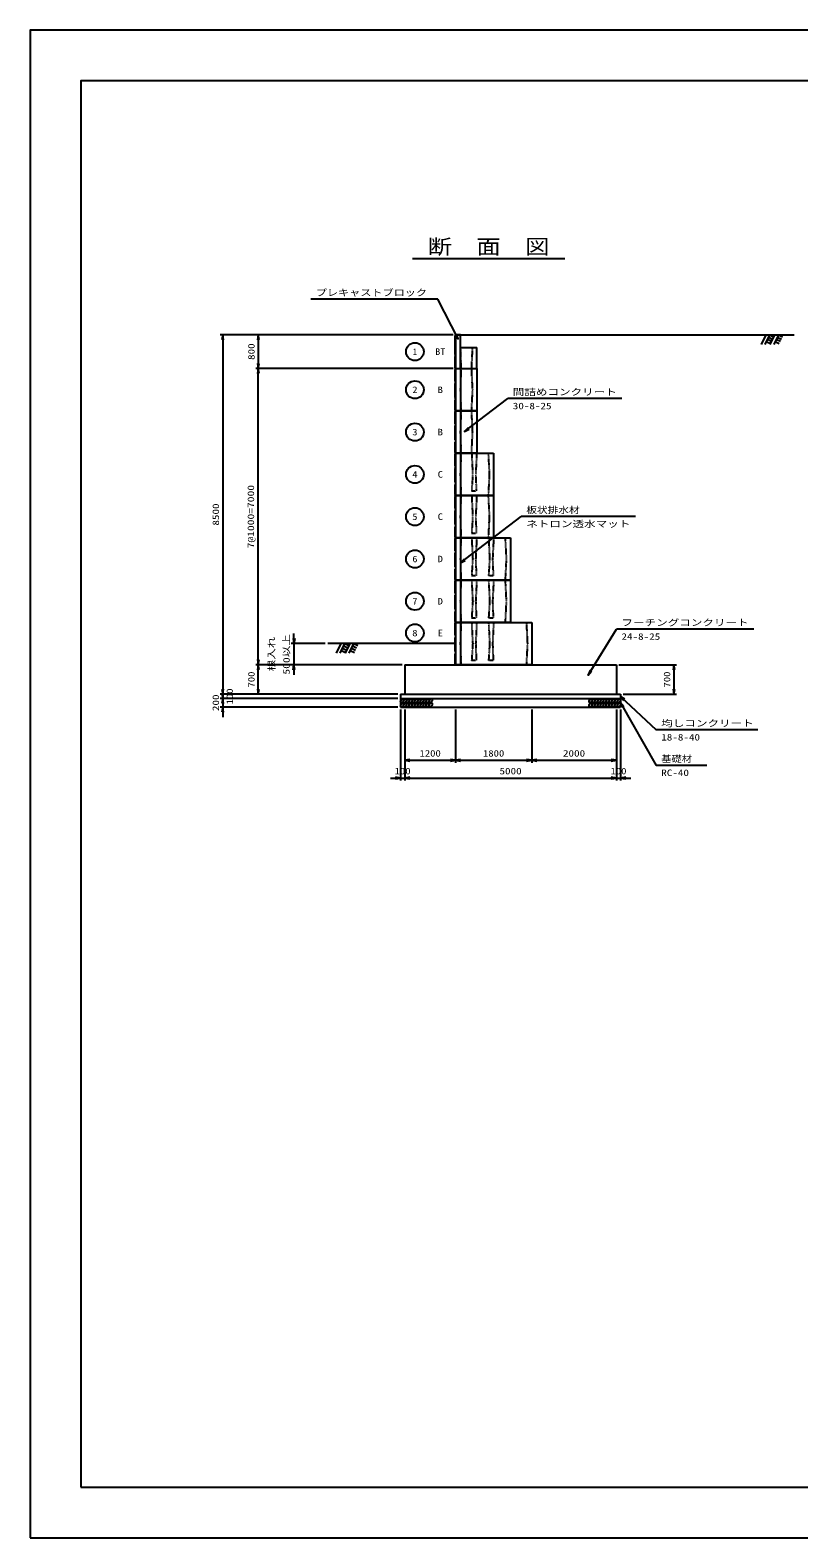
# Model space of a CAD drawing. Units: millimetres at full size. Extents: x 0 to 50460, y 0 to 35640.
# Drawn here: x 0 to 18161, y 0 to 35640 of the extents above; entities that cross this region are included whole.
import ezdxf
from ezdxf.enums import TextEntityAlignment as Align

# ---------------------------------------------------------------- set-up
doc = ezdxf.new("R2010")
doc.units = ezdxf.units.MM
doc.linetypes.add('DASHED_SPACED', pattern=[12, 6, -6])
for name, color, linetype, lineweight in [('D-STR-DIM', 7, 'Continuous', 25), ('D-STR-STRn', 1, 'Continuous', 25), ('D-STR-TXT', 7, 'Continuous', 25), ('D-TTL', 2, 'Continuous', 25), ('D-TTL-TXT', 7, 'Continuous', 25)]:
    doc.layers.add(name, color=color, linetype=linetype, lineweight=lineweight)
doc.styles.add('ＭＳ ゴシック', font='')
doc.styles.get('ＭＳ ゴシック').set_extended_font_data('MS Gothic')

# ---------------------------------------------------------------- blocks, each defined once
blk = doc.blocks.new('open_arrow')
at = {"color": 0, "linetype": 'Continuous', "lineweight": -2}
blk.add_lwpolyline([(7.5, 1.25), (0, 0), (7.5, -1.25)], dxfattribs=at)
blk = doc.blocks.new('High-T-B-D')
at = {"color": 1, "linetype": 'Continuous', "lineweight": 25}
for p, q in [((0, 998), (-20, 978)), ((-20, 978), (-20, 694.915)), ((0, 998), (0, 0)), ((0, 998), (500, 998)), ((120, 998), (120, 0)), ((500, 998), (500, 0)), ((-20, 694.915), (0, 678.671)), ((0, 659.178), (-20, 641.31)), ((-20, 641.31), (-20, 315.806)), ((-20, 315.806), (0, 296.313)), ((0, 273.571), (-20, 258.952)), ((-20, 258.952), (-20, 20)), ((-20, 20), (0, 0)), ((500, 0), (0, 0))]:
    blk.add_line(p, q, dxfattribs=at)
at = {"color": 1, "linetype": 'DASHED_SPACED', "lineweight": 25}
for p, q in [((120, 499), (134.998, 998)), ((404.919, 499), (379.923, 998)), ((134.998, 0), (120, 499)), ((379.923, 0), (404.919, 499))]:
    blk.add_line(p, q, dxfattribs=at)
blk = doc.blocks.new('High-T-C-D')
at = {"color": 1, "linetype": 'Continuous', "lineweight": 25}
for p, q in [((0, 998), (-20, 978)), ((-20, 978), (-20, 694.915)), ((0, 998), (0, 0)), ((0, 998), (900, 998)), ((120, 998), (120, 0)), ((900, 998), (900, 0)), ((-20, 694.915), (0, 678.671)), ((0, 659.178), (-20, 641.31)), ((-20, 641.31), (-20, 315.806)), ((-20, 315.806), (0, 296.313)), ((0, 273.571), (-20, 258.952)), ((-20, 258.952), (-20, 20)), ((-20, 20), (0, 0)), ((900, 0), (0, 0))]:
    blk.add_line(p, q, dxfattribs=at)
at = {"color": 1, "linetype": 'DASHED_SPACED', "lineweight": 25}
for p, q in [((120, 499), (134.998, 998)), ((379.967, 998), (404.964, 499)), ((499.956, 998), (474.958, 499)), ((804.919, 499), (779.923, 998)), ((134.998, 0), (120, 499)), ((404.964, 499), (380.01, 100)), ((474.958, 499), (489.99, 100)), ((779.923, 0), (804.919, 499)), ((489.99, 100), (380.01, 100))]:
    blk.add_line(p, q, dxfattribs=at)
blk = doc.blocks.new('High-T-D-D')
at = {"color": 1, "linetype": 'Continuous', "lineweight": 25}
for p, q in [((0, 998), (-20, 978)), ((-20, 978), (-20, 694.915)), ((0, 998), (0, 0)), ((0, 998), (1300, 998)), ((120, 998), (120, 0)), ((1300, 998), (1300, 0)), ((-20, 694.915), (0, 678.671)), ((0, 659.178), (-20, 641.31)), ((-20, 641.31), (-20, 315.806)), ((-20, 315.806), (0, 296.313)), ((0, 273.571), (-20, 258.952)), ((-20, 258.952), (-20, 20)), ((-20, 20), (0, 0)), ((1300, 0), (0, 0))]:
    blk.add_line(p, q, dxfattribs=at)
at = {"color": 1, "linetype": 'DASHED_SPACED', "lineweight": 25}
for p, q in [((120, 499), (134.998, 998)), ((379.967, 998), (404.964, 499)), ((499.956, 998), (474.958, 499)), ((779.967, 998), (804.964, 499)), ((899.956, 998), (874.958, 499)), ((1204.919, 499), (1179.923, 998)), ((134.998, 0), (120, 499)), ((404.964, 499), (380.01, 100)), ((474.958, 499), (489.99, 100)), ((804.964, 499), (780.01, 100)), ((874.958, 499), (889.99, 100)), ((1179.923, 0), (1204.919, 499)), ((489.99, 100), (380.01, 100)), ((889.99, 100), (780.01, 100))]:
    blk.add_line(p, q, dxfattribs=at)

msp = doc.modelspace()

# ---------------------------------------------------------------- linework, layer by layer
at = {"layer": 'D-STR-DIM'}
for p, q in [((9990, 28440), (4490, 28440)), ((4550, 28440), (4550, 19940)), ((9990, 28440), (5330, 28440)), ((5390, 28440), (5390, 27640)), ((9990, 27640), (5330, 27640)), ((9990, 27640), (5330, 27640)), ((5390, 20640), (5390, 27640)), ((6970, 21140), (6170, 21140)), ((6210, 21260), (6230, 21140)), ((6230, 21260), (6230, 21380)), ((6250, 21260), (6230, 21140)), ((6230, 21140), (6230, 21260)), ((6230, 21140), (6230, 20640)), ((8790, 20640), (5330, 20640)), ((8790, 20640), (5330, 20640)), ((5390, 19940), (5390, 20640)), ((8790, 20640), (6170, 20640)), ((6210, 20520), (6230, 20640)), ((6250, 20520), (6230, 20640)), ((6230, 20640), (6230, 20520)), ((6230, 20520), (6230, 20400)), ((13910, 20640), (15270, 20640)), ((15210, 20640), (15210, 19940)), ((4550, 20180), (4550, 19600)), ((4550, 20080), (4550, 19400)), ((8690, 19940), (4490, 19940)), ((8690, 19940), (4490, 19940)), ((8690, 19840), (4490, 19840)), ((8690, 19840), (4490, 19840)), ((8690, 19640), (4490, 19640)), ((8690, 19940), (5330, 19940)), ((14010, 19940), (15270, 19940)), ((8750, 19580), (8750, 17900)), ((8850, 19580), (8850, 18320)), ((8850, 19580), (8850, 17900)), ((8850, 19580), (8850, 17900)), ((10050, 19580), (10050, 18320)), ((10050, 19580), (10050, 18320)), ((11850, 19580), (11850, 18320)), ((11850, 19580), (11850, 18320)), ((13850, 19580), (13850, 18320)), ((13850, 19580), (13850, 17900)), ((13850, 19580), (13850, 17900)), ((13950, 19580), (13950, 17900)), ((8850, 18380), (10050, 18380)), ((10050, 18380), (11850, 18380)), ((11850, 18380), (13850, 18380)), ((8510, 17960), (9090, 17960)), ((8850, 17960), (13850, 17960)), ((13610, 17960), (14190, 17960))]:
    msp.add_line(p, q, dxfattribs=at)
at = {"layer": 'D-STR-STRn'}
for p, q in [((10050, 28440), (10030, 28422.132)), ((10030, 28422.132), (10030, 27969)), ((10050, 28440), (18050, 28440)), ((10050, 28440), (10050, 27640)), ((10170, 28440), (10050, 28440)), ((10170, 27640), (10170, 28440)), ((17378.349, 28440), (17268.19, 28209.587)), ((17468.349, 28440), (17358.19, 28209.587)), ((17390.709, 28277.605), (17488.383, 28230.908)), ((17416.589, 28331.737), (17514.263, 28285.039)), ((17442.469, 28385.868), (17540.143, 28339.171)), ((17468.349, 28440), (17566.023, 28393.302)), ((17588.349, 28440), (17478.19, 28209.587)), ((17678.349, 28440), (17568.19, 28209.587)), ((17600.709, 28277.605), (17698.383, 28230.908)), ((17626.589, 28331.737), (17724.263, 28285.039)), ((17652.469, 28385.868), (17750.143, 28339.171)), ((17678.349, 28440), (17776.023, 28393.302)), ((10030, 27969), (10050, 27949)), ((10030, 27969), (10050, 27949)), ((10050, 27939), (10030, 27919)), ((10050, 27939), (10030, 27919)), ((10030, 27919), (10030, 27660)), ((10030, 27919), (10030, 27660)), ((10170, 28138), (10550, 28138)), ((10550, 27640), (10550, 28138)), ((10030, 27660), (10050, 27640)), ((10030, 27660), (10050, 27640)), ((10050, 27640), (10550, 27640)), ((10050, 21638), (10030, 21618)), ((10030, 21618), (10030, 21334.915)), ((10050, 21638), (10050, 20640)), ((10050, 21638), (11850, 21638)), ((10170, 21638), (10170, 20640)), ((11850, 21638), (11850, 20640)), ((10030, 21140), (7030, 21140)), ((7340, 21140), (7229.84, 20909.587)), ((7430, 21140), (7319.84, 20909.587)), ((7378.24, 21031.737), (7475.914, 20985.039)), ((7404.12, 21085.868), (7501.794, 21039.171)), ((7430, 21140), (7527.674, 21093.302)), ((7550, 21140), (7439.84, 20909.587)), ((7640, 21140), (7529.84, 20909.587)), ((7588.24, 21031.737), (7685.914, 20985.039)), ((7614.12, 21085.868), (7711.794, 21039.171)), ((7640, 21140), (7737.674, 21093.302)), ((10030, 21334.915), (10050, 21318.671)), ((10050, 21299.178), (10030, 21281.31)), ((10030, 21281.31), (10030, 20955.806)), ((7352.36, 20977.605), (7450.034, 20930.908)), ((7562.36, 20977.605), (7660.034, 20930.908)), ((10030, 20955.806), (10050, 20936.313)), ((10050, 20913.571), (10030, 20898.952)), ((10030, 20898.952), (10030, 20660)), ((8850, 20640), (13850, 20640)), ((8850, 20640), (8850, 19940)), ((10030, 20660), (10050, 20640)), ((11850, 20640), (10050, 20640)), ((13850, 20640), (13850, 19940)), ((8750, 19940), (13950, 19940)), ((8750, 19940), (8750, 19640)), ((8750, 19840), (13950, 19840)), ((8750, 19640), (13950, 19640)), ((13950, 19940), (13950, 19640))]:
    msp.add_line(p, q, dxfattribs=at)
at = {"layer": 'D-STR-STRn', "linetype": 'DASHED_SPACED'}
for p, q in [((10185, 27640), (10170, 28138)), ((10429.99, 27640), (10455, 28138)), ((10170, 21139), (10184.998, 21638)), ((10429.967, 21638), (10454.964, 21139)), ((10549.956, 21638), (10524.958, 21139)), ((10829.967, 21638), (10854.964, 21139)), ((10949.956, 21638), (10924.958, 21139)), ((11754.919, 21139), (11729.923, 21638)), ((10184.998, 20640), (10170, 21139)), ((10454.964, 21139), (10430.01, 20740)), ((10524.958, 21139), (10539.99, 20740)), ((10854.964, 21139), (10830.01, 20740)), ((10924.958, 21139), (10939.99, 20740)), ((11729.923, 20640), (11754.919, 21139)), ((10539.99, 20740), (10430.01, 20740)), ((10939.99, 20740), (10830.01, 20740))]:
    msp.add_line(p, q, dxfattribs=at)
at = {"layer": 'D-STR-STRn', "color": 2}
for centre in [(8790.239, 19790), (8790.239, 19690), (8857.239, 19790), (8857.239, 19690), (8924.239, 19790), (8924.239, 19690), (8991.239, 19790), (8991.239, 19690), (9058.239, 19790), (9058.239, 19690), (9125.239, 19790), (9125.239, 19690), (9192.239, 19790), (9192.239, 19690), (9259.239, 19790), (9259.239, 19690), (9326.239, 19790), (9326.239, 19690), (9393.239, 19790), (9393.239, 19690), (9460.239, 19790), (9460.239, 19690), (13242.239, 19790), (13242.239, 19690), (13309.239, 19790), (13309.239, 19690), (13376.239, 19790), (13376.239, 19690), (13443.239, 19790), (13443.239, 19690), (13510.239, 19790), (13510.239, 19690), (13577.239, 19790), (13577.239, 19690), (13644.239, 19790), (13644.239, 19690), (13711.239, 19790), (13711.239, 19690), (13778.239, 19790), (13778.239, 19690), (13845.239, 19790), (13845.239, 19690), (13912.239, 19790), (13912.239, 19690)]:
    msp.add_ellipse(centre, major_axis=(-27.222, -47.15), ratio=0.545455, dxfattribs=at)
at = {"layer": 'D-STR-TXT'}
for p, q in [((9630, 29280), (6630, 29280)), ((10110, 28340), (9630, 29280)), ((10263.383, 26152.015), (11282, 26931.085)), ((13982, 26931.085), (11282, 26931.085)), ((10170, 23046.762), (11602, 24142)), ((14302, 24142), (11602, 24142)), ((13183.912, 20395.445), (13850, 21480)), ((17100, 21480), (13850, 21480)), ((13950, 19890), (14790, 19100)), ((13950, 19740), (14790, 18260)), ((17190, 19100), (14790, 19100)), ((15990, 18260), (14790, 18260))]:
    msp.add_line(p, q, dxfattribs=at)
for centre in [(9090, 28040), (9090, 27139), (9090, 26139), (9090, 25139), (9090, 24139), (9090, 23139), (9090, 22139), (9090, 21389)]:
    msp.add_circle(centre, 210, dxfattribs=at)
at = {"layer": 'D-TTL'}
for points in [[(0, 0), (50460, 0), (50460, 35640), (0, 35640)], [(1200, 1200), (49260, 1200), (49260, 34440), (1200, 34440)]]:
    msp.add_lwpolyline(points, close=True, dxfattribs=at)
at = {"layer": 'D-TTL-TXT'}
msp.add_line((9030, 30240), (12630, 30240), dxfattribs=at)

# ---------------------------------------------------------------- block references
at = {"layer": 'D-STR-DIM', "xscale": 16, "yscale": 16}
for p, rotation in [((4550, 28440), 270), ((5390, 28440), 270), ((5390, 27640), 90), ((5390, 27640), 270), ((5390, 20640), 90), ((5390, 20640), 270), ((15210, 20640), 270), ((4550, 19940), 90), ((4550, 19940), 90), ((4550, 19840), 90), ((5390, 19940), 90), ((15210, 19940), 90), ((4550, 19840), 270), ((4550, 19640), 270), ((10050, 18380), 180), ((11850, 18380), 180), ((13850, 18380), 180), ((8750, 17960), 180), ((13850, 17960), 180), ((13850, 17960), 180)]:
    msp.add_blockref('open_arrow', p, dxfattribs=dict(at, rotation=rotation))
for p in [(8850, 18380), (10050, 18380), (11850, 18380), (8850, 17960), (8850, 17960), (13950, 17960)]:
    msp.add_blockref('open_arrow', p, dxfattribs=at)
at = {"layer": 'D-STR-STRn'}
for name, p in [('High-T-B-D', (10050, 26640)), ('High-T-B-D', (10050, 25640)), ('High-T-C-D', (10050, 24640)), ('High-T-C-D', (10050, 23640)), ('High-T-D-D', (10050, 22640)), ('High-T-D-D', (10050, 21640))]:
    msp.add_blockref(name, p, dxfattribs=at)
at = {"layer": 'D-STR-TXT', "xscale": 16, "yscale": 16}
for p, rotation in [((10110, 28340), 117.1), ((10263.383, 26152.015), 37.4), ((10170, 23046.762), 37.4), ((13183.912, 20395.445), 58.4), ((13950, 19740), 299.6), ((13950, 19890), 316.8)]:
    msp.add_blockref('open_arrow', p, dxfattribs=dict(at, rotation=rotation))

# ---------------------------------------------------------------- texts
at = {"layer": 'D-STR-DIM', "style": 'ＭＳ ゴシック'}
for s, width, p in [('800', 1.25, (5225, 28040)), ('7@1000=7000', 1.3, (5213.807, 24140)), ('8500', 1.25, (4385, 24190)), ('700', 1.2, (5225, 20290)), ('700', 1.2, (15045, 20290)), ('100', 1.2, (4715, 19890)), ('200', 1.25, (4385, 19740))]:
    msp.add_text(s, height=154, rotation=90, dxfattribs=dict(at, width=width)).set_placement(p, align=Align.MIDDLE_CENTER)
at = {"layer": 'D-STR-DIM', "style": 'ＭＳ ゴシック', "width": 1.3}
for s, p in [('根入れ', (5826.68, 20484.924)), ('500以上', (6177.746, 20406.574))]:
    msp.add_text(s, height=154, rotation=90, dxfattribs=at).set_placement(p, align=Align.BOTTOM_LEFT)
at = {"layer": 'D-STR-DIM', "style": 'ＭＳ ゴシック'}
for s, width, p in [('1200', 1.2, (9450, 18545)), ('1800', 1.2, (10950, 18545)), ('2000', 1.25, (12850, 18545)), ('100', 1.2, (8800, 18125)), ('5000', 1.25, (11350, 18125)), ('100', 1.2, (13900, 18125))]:
    msp.add_text(s, height=154, dxfattribs=dict(at, width=width)).set_placement(p, align=Align.MIDDLE_CENTER)
at = {"layer": 'D-STR-TXT', "style": 'ＭＳ ゴシック'}
for s, width, p in [('プレキャストブロック', 1.25, (6750, 29312)), ('間詰めコンクリート', 1.3, (11402, 26963.085)), ('30-8-25', 1.25, (11402, 26633.085)), ('板状排水材', 1.2, (11722, 24174)), ('ネトロン透水マット', 1.3, (11722, 23844)), ('フーチングコンクリート', 1.3, (13970, 21512)), ('24-8-25', 1.25, (13970, 21182)), ('均しコンクリート', 1.3, (14910, 19132)), ('18-8-40', 1.25, (14910, 18802)), ('基礎材', 1.15, (14910, 18292)), ('RC-40', 1.25, (14910, 17962))]:
    msp.add_text(s, height=154, dxfattribs=dict(at, width=width)).set_placement(p, align=Align.BOTTOM_LEFT)
for s, width, p in [('1', 0.9, (9090, 28040)), ('BT', 1.15, (9690, 28040)), ('2', 1.15, (9090, 27139)), ('B', 1.2, (9690, 27139)), ('3', 1.15, (9090, 26139)), ('B', 1.2, (9690, 26139)), ('4', 1.2, (9090, 25139)), ('C', 1.2, (9690, 25139)), ('5', 1.15, (9090, 24139)), ('C', 1.2, (9690, 24139)), ('6', 1.15, (9090, 23139)), ('D', 1.2, (9690, 23139)), ('7', 1.15, (9090, 22139)), ('D', 1.2, (9690, 22139)), ('8', 1.2, (9090, 21389)), ('E', 1.15, (9690, 21389))]:
    msp.add_text(s, height=154, dxfattribs=dict(at, width=width)).set_placement(p, align=Align.MIDDLE_CENTER)
at = {"layer": 'D-TTL-TXT', "style": 'ＭＳ ゴシック', "width": 1.2}
msp.add_text('断\u3000面\u3000図', height=351.9, dxfattribs=at).set_placement((10830, 30240), align=Align.BOTTOM_CENTER)

doc.saveas('drawing.dxf')
